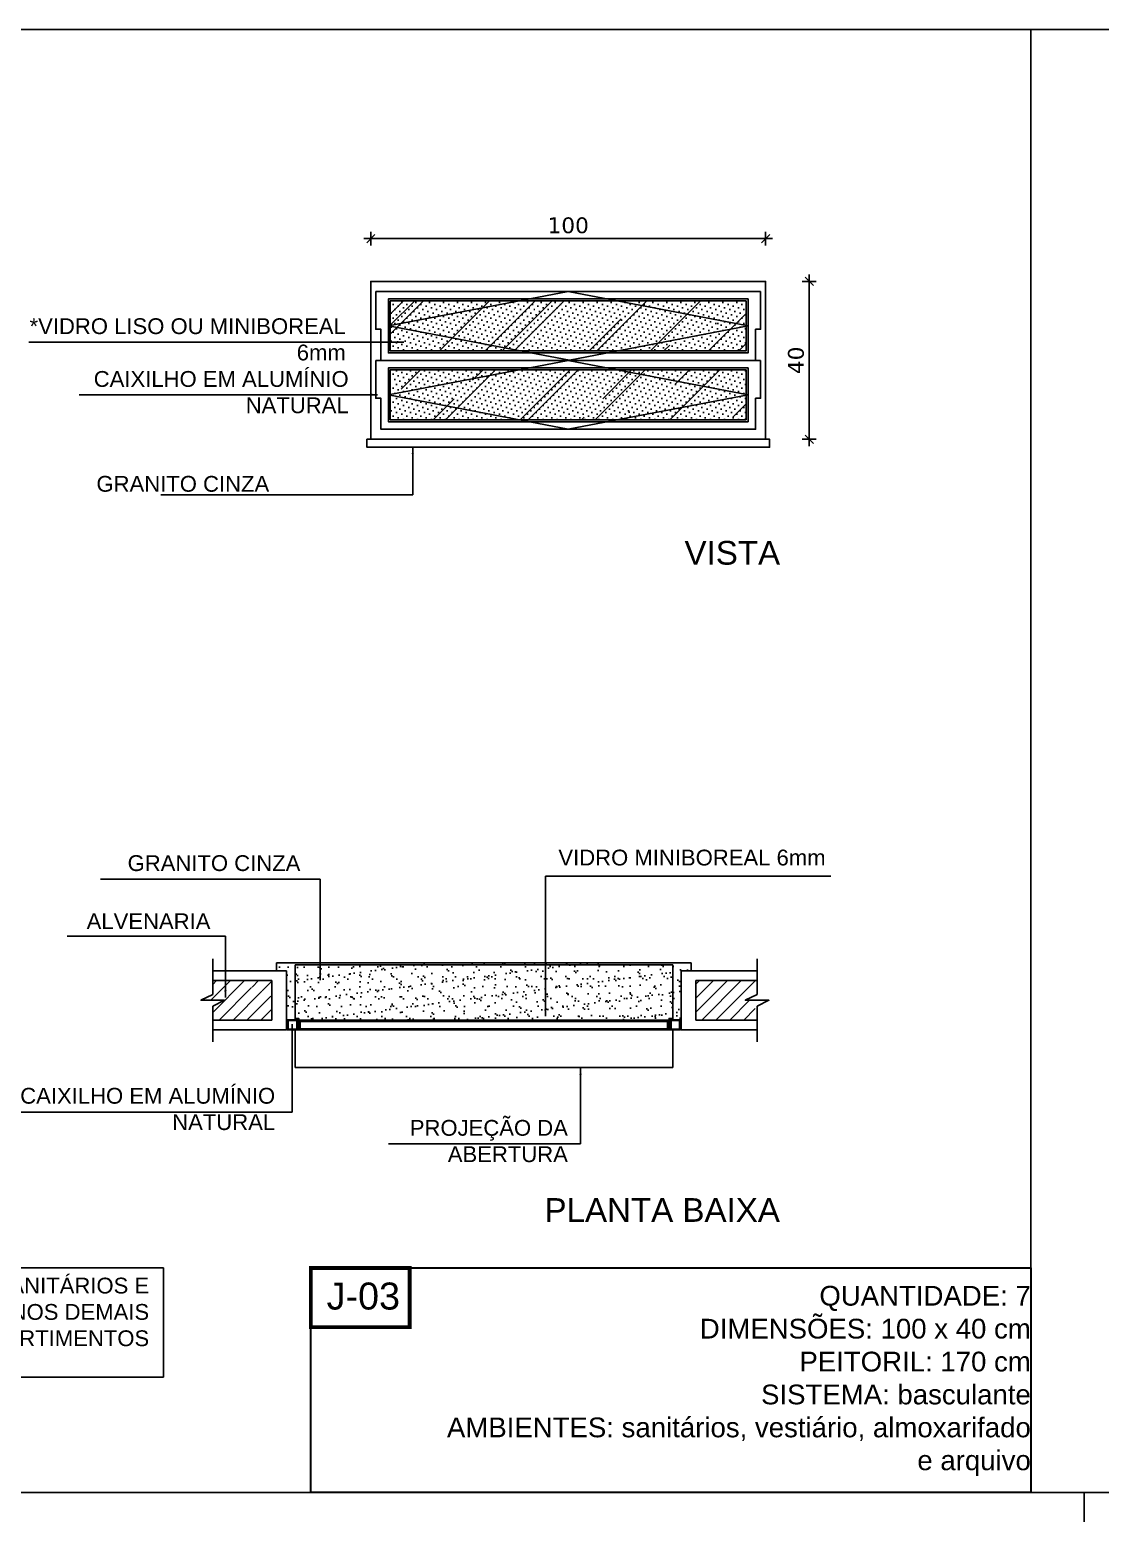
# Model space of a CAD drawing. Header units: inches. Extents: x 48 to 253, y 44 to 126.
# Drawn here: x 73.948 to 76.66, y 80.61 to 84.367 of the extents above; entities that cross this region are included whole.
import ezdxf

# ---------------------------------------------------------------- set-up
doc = ezdxf.new("R2010")
doc.units = ezdxf.units.IN
doc.header["$LTSCALE"] = 100
doc.header["$MEASUREMENT"] = 0
doc.linetypes.add('HIDDEN2', pattern=[0.1875, 0.125, -0.0625])
doc.linetypes.add('TRAÇO-2PTOS_P', pattern=[0.625, 0.25, -0.125, 0, -0.125, 0, -0.125])
for name, color, linetype in [('02', 1, 'Continuous'), ('252', 252, 'Continuous'), ('A-01', 3, 'Continuous'), ('A-ALV', 6, 'Continuous'), ('A-ESQUADRIAS', 2, 'Continuous'), ('AR-TXT', 1, 'Continuous'), ('ARQ-ESQ-VISTA1', 2, 'Continuous'), ('ARQ-ESQ-VISTA2', 1, 'Continuous'), ('ARQ-SMB-1_025', 1, 'Continuous'), ('ARQ-TXT-1_025', 2, 'Continuous'), ('ARQ_ESQUADRIA', 2, 'Continuous'), ('PRES-LAYOUT', 10, 'TRAÇO-2PTOS_P')]:
    doc.layers.add(name, color=color, linetype=linetype)
doc.layers.add('REV-FNDE', color=1, linetype='Continuous', lineweight=30)
doc.styles.add('A16-E50', font='arial.ttf', dxfattribs={"height": 0.08})
doc.styles.add('ESC-50-A20', font='arial.ttf', dxfattribs={"height": 0.1})
doc.styles.add('FNDE Texto Cota 0025', font='verdana.ttf', dxfattribs={"height": 0.04})
doc.dimstyles.new('FNDE 1-0025', dxfattribs={"dimscale": 5, "dimtxt": 0.04, "dimasz": 0.0035, "dimexe": 0.15, "dimexo": 0.15, "dimgap": 0.0025, "dimtad": 1, "dimzin": 1, "dimdsep": 46, "dimtxsty": 'FNDE Texto Cota 0025', "dimblk": 'tic', "dimcen": 0.015, "dimdle": 0.15, "dimse1": 1, "dimse2": 1, "dimclrd": 251, "dimclre": 251, "dimclrt": 256, "dimaunit": 1, "dimadec": 3, "dimazin": 0, "dimtfac": 1, "dimtix": 1, "dimtmove": 2, "dimatfit": 3, "dimfxl": 0.15, "dimtvp": 1, "dimtolj": 1, "dimtzin": 0, "dimarcsym": 0})

# ---------------------------------------------------------------- blocks, each defined once
blk = doc.blocks.new('tic')
at = {"color": 251}
for p, q in [((-1, 0), (1, 0)), ((0, -1), (0, 1))]:
    blk.add_line(p, q, dxfattribs=at)
blk.add_line((-0.6, -0.6), (0.6, 0.6))
blk = doc.blocks.new('*D30')
at = {"layer": 'ARQ-SMB-1_025', "color": 251, "lineweight": -2, "ltscale": 10, "transparency": 16777216}
blk.add_line((74.8299, 83.8376), (75.7949, 83.8376), dxfattribs=at)
at = {"layer": 'DEFPOINTS', "color": 0, "ltscale": 10, "transparency": 16777216}
for p in [(75.8124, 83.8376), (74.8124, 83.7293), (75.8124, 83.7293)]:
    blk.add_point(p, dxfattribs=at)
at = {"layer": 'ARQ-SMB-1_025', "color": 251, "lineweight": -2, "ltscale": 10, "transparency": 16777216, "xscale": 0.0175, "yscale": 0.0175, "zscale": 0.0175, "rotation": 180}
blk.add_blockref('tic', (74.8124, 83.8376), dxfattribs=at)
at = {"layer": 'ARQ-SMB-1_025', "color": 251, "lineweight": -2, "ltscale": 10, "transparency": 16777216, "xscale": 0.0175, "yscale": 0.0175, "zscale": 0.0175}
blk.add_blockref('tic', (75.8124, 83.8376), dxfattribs=at)
at = {"layer": 'ARQ-SMB-1_025', "ltscale": 10, "transparency": 16777216, "insert": (75.3124, 83.8709), "char_height": 0.04, "attachment_point": 5, "style": 'FNDE Texto Cota 0025'}
blk.add_mtext('\\A1;100', dxfattribs=at)
blk = doc.blocks.new('*D31')
at = {"layer": 'ARQ-SMB-1_025', "color": 251, "lineweight": -2, "ltscale": 10, "transparency": 16777216}
blk.add_line((75.9228, 83.3468), (75.9228, 83.7118), dxfattribs=at)
at = {"layer": 'DEFPOINTS', "color": 0, "ltscale": 10, "transparency": 16777216}
for p in [(75.7679, 83.7293), (75.9228, 83.7293), (75.7679, 83.3293)]:
    blk.add_point(p, dxfattribs=at)
at = {"layer": 'ARQ-SMB-1_025', "color": 251, "lineweight": -2, "ltscale": 10, "transparency": 16777216, "xscale": 0.0175, "yscale": 0.0175, "zscale": 0.0175}
for p, rotation in [((75.9228, 83.7293), 90), ((75.9228, 83.3293), 270)]:
    blk.add_blockref('tic', p, dxfattribs=dict(at, rotation=rotation))
at = {"layer": 'ARQ-SMB-1_025', "ltscale": 10, "transparency": 16777216, "insert": (75.8895, 83.5293), "char_height": 0.04, "attachment_point": 5, "rotation": 90, "style": 'FNDE Texto Cota 0025'}
blk.add_mtext('\\A1;40', dxfattribs=at)

msp = doc.modelspace()

# ---------------------------------------------------------------- hatches: boundary and pattern name
at = {"layer": '252', "ltscale": 10}
h = msp.add_hatch(dxfattribs=at)
h.set_pattern_fill('AR-SAND', color=252, scale=0.02, style=0)
h.set_pattern_definition([(37.5, (0, 0), (-0.001259867, 0.038536475), [0, -0.0304, 0, -0.034, 0, -0.0325]), (7.5, (0, 0), (0.035395534, 0.056442921), [0, -0.0164, 0, -0.0274, 0, -0.0105]), (327.5, (-0.0246, 0), (0.062282837, 0.000113181), [0, -0.01, 0, -0.036, 0, -0.047]), (317.5, (-0.0246, 0), (0.060122532, 0.017553511), [0, -0.005, 0, -0.0236, 0, -0.027])])
h.paths.add_polyline_path([(74.6261, 82.0038), (74.5739, 82.0038), (74.5739, 81.9838), (74.5989, 81.9838), (74.6011, 81.8592), (75.5966, 81.8592), (75.5989, 81.9838), (75.6239, 81.9838), (75.6239, 82.0038)])
at = {"layer": '252'}
h = msp.add_hatch(dxfattribs=at)
h.set_pattern_fill('ANSI31,_O', color=252, scale=0.0005, style=0)
h.set_pattern_definition([(45, (6.10515, 170.089408), (-0.0176776695, 0.0176776695), [])])
h.paths.add_polyline_path([(74.5619, 81.8588), (74.5619, 81.9183), (74.5562, 81.9204), (74.5574, 81.9237, 0.414214), (74.5571, 81.9243), (74.5264, 81.9355), (74.525, 81.9317), (74.5217, 81.9329), (74.5229, 81.9362, 0.414214), (74.5226, 81.9369), (74.5054, 81.9431, 0.414213), (74.5048, 81.9428), (74.5032, 81.9385), (74.5029, 81.9352), (74.5013, 81.9446), (74.5005, 81.9449, -1), (74.501, 81.9463), (74.5018, 81.9461), (74.5091, 81.9522), (74.5072, 81.9495), (74.5056, 81.9452, 0.414213), (74.5059, 81.9445), (74.5278, 81.9366, 0.414214), (74.5285, 81.9369), (74.5297, 81.9401), (74.533, 81.939), (74.5316, 81.9352), (74.5619, 81.9242), (74.5619, 81.9588), (74.4119, 81.9588), (74.4119, 81.9238), (74.3819, 81.9088), (74.4419, 81.9088), (74.4119, 81.8938), (74.4119, 81.8588)])
h = msp.add_hatch(dxfattribs=at)
h.set_pattern_fill('ANSI31,_O', color=252, scale=0.0005, style=0)
h.set_pattern_definition([(45, (5.94915, 170.089408), (-0.0176776695, 0.0176776695), [])])
h.paths.add_polyline_path([(75.6359, 81.9588), (75.6359, 81.8588), (75.7859, 81.8588), (75.7859, 81.9088), (75.7559, 81.9088), (75.7859, 81.9238), (75.7859, 81.9588)])
at = {"layer": 'ARQ-ESQ-VISTA2'}
h = msp.add_hatch(dxfattribs=at)
h.set_pattern_fill('DOTS', color=250, scale=0.2, angle=45, style=0)
h.set_pattern_definition([(45, (-76.07518, -108.55516), (-0.1122532, 0.3367596), [0, -0.3175])])
h.paths.add_polyline_path([(75.3124, 83.6799), (74.8618, 83.6799), (74.8618, 83.5533), (75.3124, 83.5533), (75.763, 83.5533), (75.763, 83.6799)])
h.paths.add_polyline_path([(74.8618, 83.5053), (74.8618, 83.3787), (75.3124, 83.3787), (75.763, 83.3787), (75.763, 83.5053), (75.3124, 83.5053)])
h = msp.add_hatch(dxfattribs=at)
h.set_pattern_fill('DOTS', color=250, scale=0.2, angle=45, style=0)
h.set_pattern_definition([(45, (-4267.337133, 120.418494), (-0.004419417382, 0.013258252147), [0, -0.0125])])
h.paths.add_polyline_path([(74.8618, 83.6799), (75.763, 83.6799), (75.763, 83.5533), (74.8618, 83.5533)])
h.paths.add_polyline_path([(75.763, 83.3787), (74.8618, 83.3787), (74.8677, 83.5053), (75.763, 83.5053)])
h = msp.add_hatch(dxfattribs=at)
h.set_pattern_fill('AR-RROOF', color=251, scale=0.2, angle=45, style=0)
h.set_pattern_definition([(45, (-4357.26913, 129.43048), (0.1697056275, 0.45254834), [3, -0.4, 1, -0.2]), (45, (-4357.15175, 129.68928), (-0.32951176, 0.046669048), [0.6, -0.066, 1.2, -0.15]), (45, (-4357.31862, 129.6214), (0.6406387438, 0.830143361), [1.6, -0.28, 0.8, -0.2])])
h.paths.add_polyline_path([(74.8618, 83.6799), (75.763, 83.6799), (75.763, 83.5533), (74.8618, 83.5533)])
h.paths.add_polyline_path([(74.8618, 83.3787), (75.763, 83.3787), (75.763, 83.5053), (74.8618, 83.5053)])
at = {"layer": 'ARQ_ESQUADRIA'}
h = msp.add_hatch(dxfattribs=at)
h.set_pattern_fill('CLAY', color=9)
h.set_pattern_definition([(0, (-76.7507, -61.7185), (0, 4.7625), []), (0, (-76.7507, -60.925), (0, 4.7625), []), (0, (-76.7507, -60.131), (0, 4.7625), []), (0, (-76.7507, -58.5435), (0, 4.7625), [4.7625, -3.175])])
h.paths.add_polyline_path([(75.5642, 81.8552), (75.5482, 81.8552), (74.6495, 81.8552), (74.6335, 81.8552), (74.6335, 81.8393), (74.63, 81.8393), (74.63, 81.8369), (74.6397, 81.8369), (75.558, 81.8369), (75.5677, 81.8369), (75.5677, 81.8393), (75.5642, 81.8393)])

# ---------------------------------------------------------------- linework, layer by layer
at = {"layer": '02'}
for points in [[(74.8251, 83.7039), (75.3124, 83.7039)], [(75.3124, 83.5293), (74.8378, 83.5293), (74.8378, 83.6081), (74.8251, 83.6081), (74.8251, 83.7039)], [(75.7997, 83.7039), (75.3124, 83.7039)], [(75.3124, 83.5293), (75.787, 83.5293), (75.787, 83.6081), (75.7997, 83.6081), (75.7997, 83.7039)], [(75.3124, 83.5483), (74.8568, 83.5483), (74.8568, 83.6849), (75.3124, 83.6849)], [(75.3124, 83.5533), (74.8618, 83.5533), (74.8618, 83.6799), (75.3124, 83.6799)], [(75.3124, 83.5483), (75.768, 83.5483), (75.768, 83.6849), (75.3124, 83.6849)], [(75.3124, 83.3547), (74.8378, 83.3547), (74.8378, 83.4335), (74.8251, 83.4335), (74.8251, 83.5293)], [(74.8251, 83.5293), (75.3124, 83.5293)], [(75.3124, 83.3547), (75.787, 83.3547), (75.787, 83.4335), (75.7997, 83.4335), (75.7997, 83.5293)], [(75.7997, 83.5293), (75.3124, 83.5293)], [(75.3124, 83.3737), (74.8568, 83.3737), (74.8568, 83.5103), (75.3124, 83.5103)], [(75.3124, 83.3737), (75.768, 83.3737), (75.768, 83.5103), (75.3124, 83.5103)]]:
    msp.add_lwpolyline(points, dxfattribs=at)
at = {"layer": 'A-01', "color": 5}
for p, q in [((74.4119, 81.9588), (74.5619, 81.9588)), ((74.5619, 81.8588), (74.5619, 81.9588)), ((75.7909, 81.9588), (75.6359, 81.9588)), ((75.6359, 81.8588), (75.6359, 81.9588)), ((74.4119, 81.8588), (74.5619, 81.8588)), ((75.7909, 81.8588), (75.6359, 81.8588))]:
    msp.add_line(p, q, dxfattribs=at)
at = {"layer": 'A-01', "color": 8}
for p, q in [((74.6397, 81.8369), (75.558, 81.8369)), ((74.6495, 81.8552), (75.5482, 81.8552))]:
    msp.add_line(p, q, dxfattribs=at)
at = {"layer": 'A-01', "color": 1}
for p, q in [((74.6397, 81.8338), (75.558, 81.8338)), ((74.6495, 81.8583), (75.5482, 81.8583))]:
    msp.add_line(p, q, dxfattribs=at)
at = {"layer": 'A-01', "color": 2}
for points in [[(74.63, 81.8374), (74.63, 81.8628), (74.6205, 81.8628), (74.6205, 81.8597), (74.627, 81.8597), (74.627, 81.8374)], [(75.5677, 81.8374), (75.5677, 81.8628), (75.5772, 81.8628), (75.5772, 81.8597), (75.5707, 81.8597), (75.5707, 81.8374)], [(74.6265, 81.8338), (74.6265, 81.8592), (74.6011, 81.8592), (74.6011, 81.8338)], [(74.6246, 81.8357), (74.6246, 81.8573), (74.603, 81.8573), (74.603, 81.8357)], [(74.627, 81.8338), (74.6397, 81.8338), (74.6397, 81.8369), (74.627, 81.8369)], [(74.6305, 81.8393), (74.6305, 81.8583), (74.6495, 81.8583), (74.6495, 81.8552), (74.6335, 81.8552), (74.6335, 81.8393)], [(75.5672, 81.8393), (75.5672, 81.8583), (75.5482, 81.8583), (75.5482, 81.8552), (75.5642, 81.8552), (75.5642, 81.8393)], [(75.5707, 81.8338), (75.558, 81.8338), (75.558, 81.8369), (75.5707, 81.8369)], [(75.5712, 81.8338), (75.5712, 81.8592), (75.5966, 81.8592), (75.5966, 81.8338)], [(75.5731, 81.8357), (75.5731, 81.8573), (75.5947, 81.8573), (75.5947, 81.8357)]]:
    msp.add_lwpolyline(points, close=True, dxfattribs=at)
at = {"layer": 'A-ALV'}
for points in [[(74.4119, 81.8038), (74.4119, 81.8938), (74.4419, 81.9088), (74.3819, 81.9088), (74.4119, 81.9238), (74.4119, 82.0138)], [(75.7909, 81.8038), (75.7909, 81.8938), (75.8209, 81.9088), (75.7609, 81.9088), (75.7909, 81.9238), (75.7909, 82.0138)]]:
    msp.add_lwpolyline(points, dxfattribs=at)
at = {"layer": 'A-ESQUADRIAS', "color": 2}
for p, q in [((74.4119, 81.9838), (74.5989, 81.9838)), ((74.5989, 81.8338), (74.5989, 81.9838)), ((75.7909, 81.9838), (75.5989, 81.9838)), ((75.5989, 81.8338), (75.5989, 81.9838)), ((74.4119, 81.8338), (74.5989, 81.8338)), ((75.7909, 81.8338), (75.5989, 81.8338))]:
    msp.add_line(p, q, dxfattribs=at)
for points in [[(74.8124, 83.3293), (75.8124, 83.3293), (75.8124, 83.7293), (74.8124, 83.7293)], [(74.8124, 83.7293), (75.8124, 83.7293), (75.8124, 83.3293), (74.8124, 83.3293)]]:
    msp.add_lwpolyline(points, close=True, dxfattribs=at)
at = {"layer": 'A-ESQUADRIAS', "color": 1}
for points in [[(75.3124, 83.5533), (75.763, 83.5533), (75.763, 83.6799), (75.3124, 83.6799)], [(75.3124, 83.3787), (74.8618, 83.3787), (74.8618, 83.5053), (75.3124, 83.5053)], [(75.3124, 83.3787), (75.763, 83.3787), (75.763, 83.5053), (75.3124, 83.5053)]]:
    msp.add_lwpolyline(points, dxfattribs=at)
at = {"layer": 'ARQ-ESQ-VISTA1'}
msp.add_lwpolyline([(74.8024, 83.3293), (75.8224, 83.3293), (75.8224, 83.3093), (74.8024, 83.3093)], close=True, dxfattribs=at)
at = {"layer": 'ARQ-ESQ-VISTA2'}
for p, q in [((74.5739, 82.0038), (74.5739, 81.9838)), ((75.6239, 82.0038), (74.5739, 82.0038)), ((75.6239, 81.9838), (75.6239, 82.0038))]:
    msp.add_line(p, q, dxfattribs=at)
at = {"layer": 'ARQ-SMB-1_025', "ltscale": 10}
for points in [[(72.4954, 84.3666), (76.4841, 84.3666), (76.4841, 80.6627), (72.4954, 80.6627)], [(76.4841, 84.3666), (80.5296, 84.3666), (80.5296, 80.6627), (76.4841, 80.6627)], [(72.5736, 80.6627), (76.6192, 80.6627), (76.6192, 76.9589), (72.5736, 76.9589)], [(76.6192, 80.6627), (80.5296, 80.6627), (80.5296, 76.9589), (76.6192, 76.9589)]]:
    msp.add_lwpolyline(points, close=True, dxfattribs=at)
at = {"layer": 'ARQ_ESQUADRIA', "color": 8, "linetype": 'HIDDEN2', "ltscale": 0.5}
for points in [[(75.3124, 83.7039), (74.8568, 83.6166), (75.316, 83.53), (75.768, 83.6166), (75.3124, 83.7039)], [(75.3124, 83.5293), (74.8568, 83.442), (75.3124, 83.3547), (75.768, 83.442), (75.3124, 83.5293)]]:
    msp.add_lwpolyline(points, dxfattribs=at)
at = {"layer": 'ARQ_ESQUADRIA', "color": 8, "linetype": 'HIDDEN2', "ltscale": 0.5, "extrusion": (0, 0, -1)}
for points in [[(-74.6205, 81.8597), (-74.6205, 81.9983), (-75.5772, 81.9983), (-75.5772, 81.8597)], [(-74.6205, 81.8333), (-74.6205, 81.7383), (-75.5772, 81.7383), (-75.5772, 81.8333)]]:
    msp.add_lwpolyline(points, dxfattribs=at)
at = {"layer": 'PRES-LAYOUT'}
msp.add_lwpolyline([(72.8684, 81.2312), (74.2871, 81.2312), (74.2871, 80.9549), (72.8684, 80.9549)], close=True, dxfattribs=at)
at = {"layer": 'REV-FNDE', "color": 252, "ltscale": 10, "const_width": 0.01}
msp.add_lwpolyline([(74.6605, 81.0812), (74.9105, 81.0812), (74.9105, 81.2312), (74.6605, 81.2312)], close=True, dxfattribs=at)
at = {"layer": 'REV-FNDE', "color": 252, "ltscale": 10}
msp.add_lwpolyline([(74.6605, 81.2312), (76.4841, 81.2312), (76.4841, 80.6627), (74.6605, 80.6627)], close=True, dxfattribs=at)

# ---------------------------------------------------------------- texts
at = {"layer": 'AR-TXT', "color": 2, "style": 'A16-E50'}
msp.add_attdef('J-03', (74.7005, 81.1258), '', height=0.0684, dxfattribs=at)
at = {"layer": 'ARQ-TXT-1_025', "attachment_point": 3, "style": 'ESC-50-A20'}
for s, insert, char_height, width in [('*VIDRO LISO OU MINIBOREAL 6mm', (74.749, 83.6358), 0.04, 0.877521), ('{\\H0.88889x;CAIXILHO EM ALUMÍNIO NATURAL} ', (74.7563, 83.5022), 0.045, 0.828043), ('GRANITO CINZA', (74.5551, 83.2366), 0.04, 7.389256), ('GRANITO CINZA ', (74.634, 82.2762), 0.04, 0.752887), ('VIDRO MINIBOREAL 6mm', (75.9643, 82.2903), 0.04, 0.680324), ('ALVENARIA ', (74.4062, 82.1291), 0.04, 0.752887), ('CAIXILHO EM ALUMÍNIO NATURAL ', (74.5701, 81.6871), 0.04, 0.752887), ('PROJEÇÃO DA ABERTURA ', (75.3116, 81.6059), 0.04, 0.492126), ('*UTILIZAR VIDRO MINIBOREAL NOS SANITÁRIOS E VESTIÁRIO E VIDRO LISO INCOLOR NOS DEMAIS COMPARTIMENTOS', (74.251, 81.2065), 0.04, 1.561095)]:
    msp.add_mtext(s, dxfattribs=dict(at, insert=insert, char_height=char_height, width=width))
at = {"layer": 'ARQ-TXT-1_025', "color": 3, "char_height": 0.06, "attachment_point": 7, "style": 'ESC-50-A20'}
for s, insert, width in [('\\pi0.074192;VISTA', (75.5328, 83.0111), 0.316157), ('\\pi1.1426;PLANTA BAIXA', (74.1098, 81.3479), 1.732543)]:
    msp.add_mtext(s, dxfattribs=dict(at, insert=insert, width=width))
at = {"layer": 'ARQ-TXT-1_025', "color": 2, "insert": (76.4841, 80.6206), "char_height": 0.05, "width": 1.532903, "attachment_point": 9, "style": 'ESC-50-A20'}
msp.add_mtext('QUANTIDADE: {\\C1;7 \\P}DIMENSÕES: {\\C1;100 x 40 cm\\P}PEITORIL: {\\C1;170 cm}\\PSISTEMA: {\\C1;basculante}\\PAMBIENTES: {\\C1;sanitários, vestiário, almoxarifado \\Pe arquivo\\P                               }', dxfattribs=at)

# ---------------------------------------------------------------- dimensions: what is measured, and where the dimension line sits
at = {"layer": 'ARQ-SMB-1_025', "ltscale": 10}
dim = msp.add_linear_dim(base=(75.8124, 83.8376), p1=(74.8124, 83.7293), p2=(75.8124, 83.7293), dimstyle='FNDE 1-0025', override={"dimtxt": 0.05, "dimdec": 0, "dimlfac": 100, "dimtdec": 0}, dxfattribs=at)
dim.commit()
dim.dimension.update_dxf_attribs({"geometry": '*D30', "text_midpoint": (75.3124, 83.8709)})
dim = msp.add_linear_dim(base=(75.9228, 83.7293), p1=(75.7679, 83.3293), p2=(75.7679, 83.7293), angle=90, dimstyle='FNDE 1-0025', override={"dimtxt": 0.05, "dimdec": 0, "dimlfac": 100, "dimtdec": 0}, dxfattribs=at)
dim.commit()
dim.dimension.update_dxf_attribs({"geometry": '*D31', "text_midpoint": (75.8895, 83.5293)})

# ---------------------------------------------------------------- leaders
for points in [[(74.8961, 83.5756), (73.9465, 83.5756)], [(74.8295, 83.4423), (74.0736, 83.4423)], [(74.9187, 83.3093), (74.9187, 83.1888), (74.2809, 83.1888)], [(74.6843, 81.9598), (74.6843, 82.2158), (74.1273, 82.2158)], [(75.2546, 81.8688), (75.2546, 82.2236), (75.9772, 82.2236)], [(74.4442, 81.9163), (74.4442, 82.0711), (74.043, 82.0711)], [(74.6136, 81.8488), (74.6136, 81.6254), (73.8799, 81.6254)], [(75.3436, 81.7383), (75.3436, 81.545), (74.8574, 81.545)]]:
    msp.add_leader(points, dimstyle='FNDE 1-0025', override={"dimtxt": 0.05, "dimdec": 0, "dimlfac": 100, "dimtdec": 0}, dxfattribs=at)

doc.saveas('drawing.dxf')
